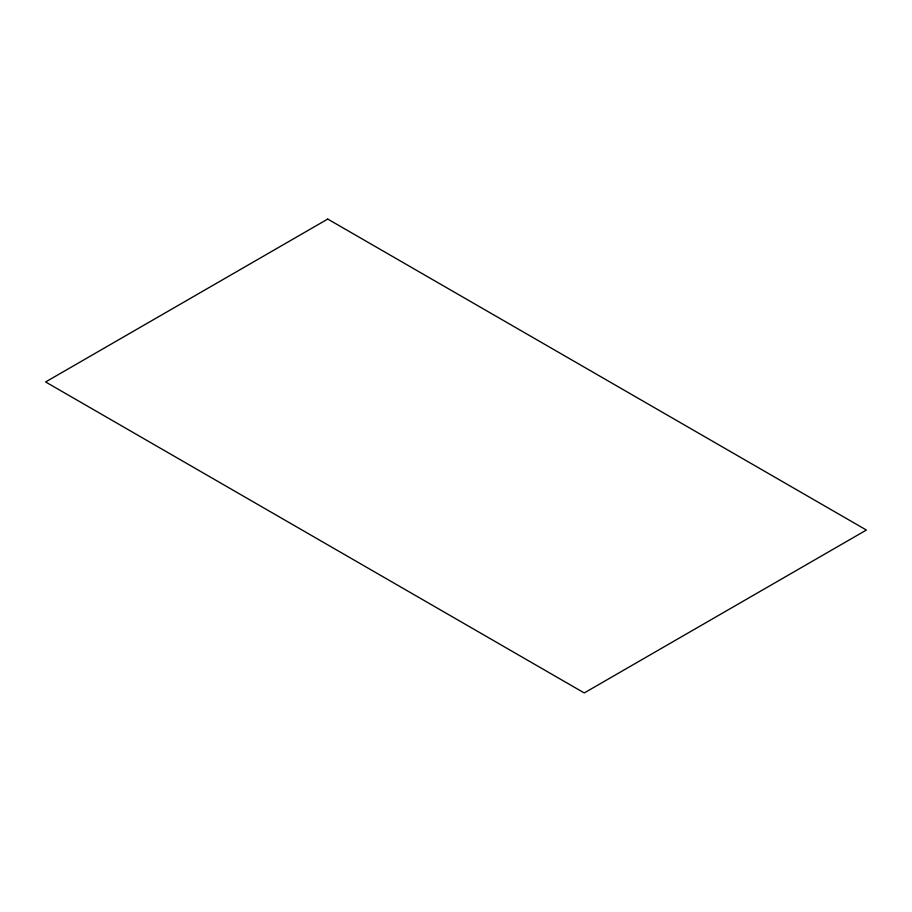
<?xml version="1.0" encoding="UTF-8"?>
<svg xmlns="http://www.w3.org/2000/svg" width="912" height="912" viewBox="0 0 912 912"><rect width="100%" height="100%" fill="white"/><g stroke="black" fill="none" stroke-linecap="round" stroke-linejoin="round"><path stroke-width="1.37" d="M327.75 219.062L45.6 381.957L584.25 692.938L866.4 530.043L327.75 219.062"/></g></svg>
